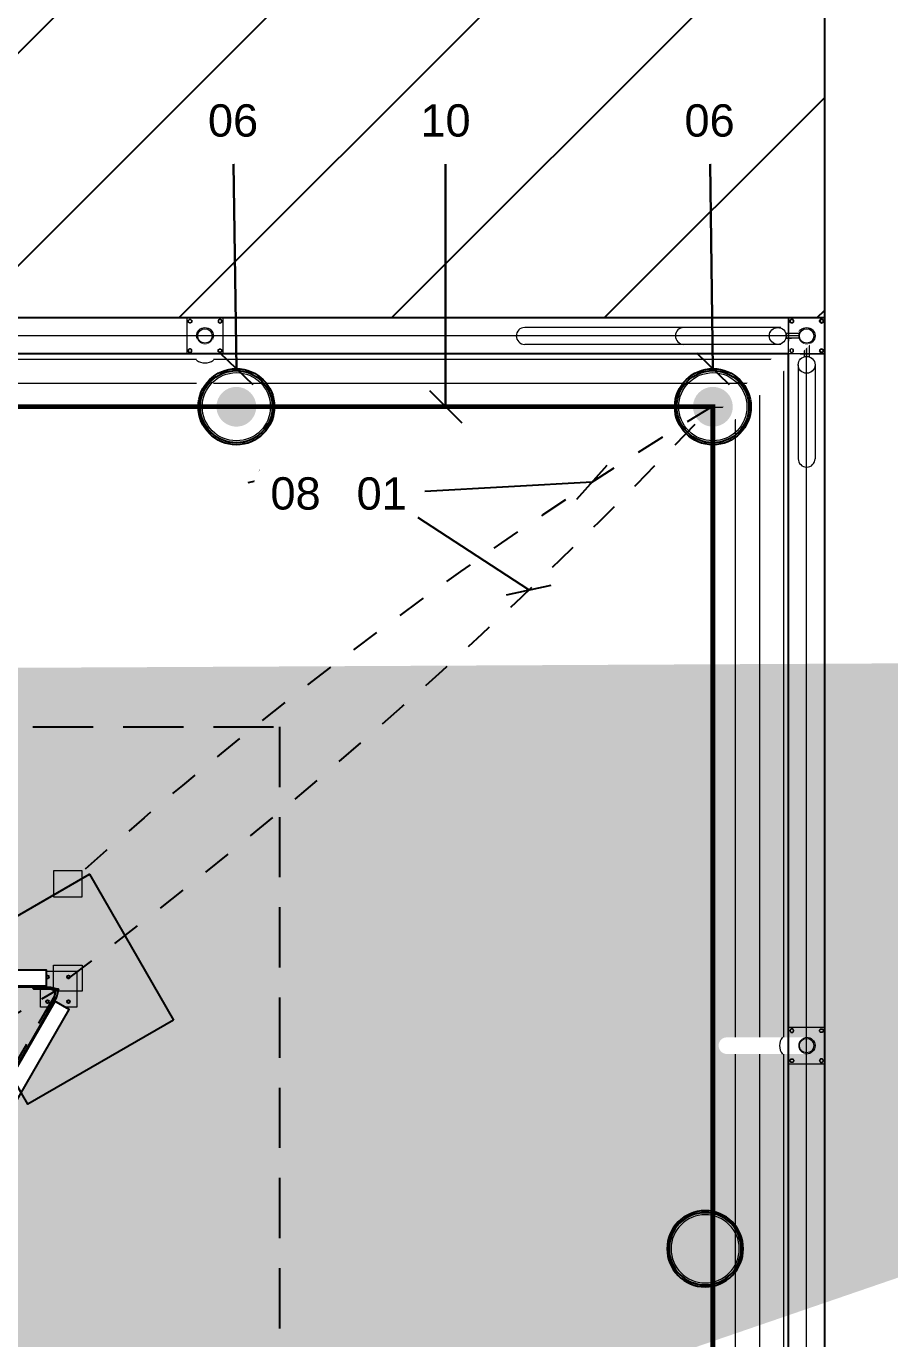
# Model space of a CAD drawing. Header units: inches. Extents: x -7660 to 802, y -193 to 3.
# Drawn here: x 664.18 to 667.77, y -88.96 to -83.51 of the extents above; entities that cross this region are included whole.
import ezdxf
from ezdxf.enums import TextEntityAlignment as Align

# ---------------------------------------------------------------- set-up
doc = ezdxf.new("R2010")
doc.units = ezdxf.units.IN
doc.header["$MEASUREMENT"] = 0
doc.set_wipeout_variables(frame=1)
for name, pattern in [('CACHE', [0.24, 0.12, -0.12]), ('DASHDOT', [1, 0.5, -0.25, 0, -0.25]), ('DASHDOT2', [0.5, 0.25, -0.125, 0, -0.125]), ('HIDDEN', [0.375, 0.25, -0.125])]:
    doc.linetypes.add(name, pattern=pattern)
for name, color, linetype in [('0-A INSTALAR', 10, 'Continuous'), ('AT', 80, 'Continuous'), ('COTAS', 8, 'Continuous'), ('TANZ-COTAS', 8, 'Continuous'), ('TANZ-EXISTENTE', 9, 'Continuous')]:
    doc.layers.add(name, color=color, linetype=linetype)
doc.styles.add('Arial', font='arial.ttf')
doc.styles.add('Arial_TXT', font='arial.ttf')
doc.styles.add('cerca', font='romans.shx', dxfattribs={"height": 1})
doc.styles.get("Standard").update_dxf_attribs({"font": 'arial.ttf'})
doc.linetypes.add('CERCA3', pattern='A,0.5,0.05,["X",cerca,S=0.1,R=0,X=-0.1,Y=-0.05],0.1', length=0.65)
doc.dimstyles.new('CLEMAR - 1-100', dxfattribs={"dimtxt": 15, "dimasz": 15, "dimexe": 7.5, "dimexo": 15, "dimgap": 7.5, "dimtad": 1, "dimdec": 0, "dimtxsty": 'Arial', "dimblk": 'OBLIQUE', "dimcen": 0, "dimdle": 7.5, "dimclrd": 8, "dimclre": 8, "dimclrt": 1, "dimadec": 0, "dimazin": 0, "dimtfac": 1, "dimtdec": 0, "dimtmove": 2, "dimatfit": 3, "dimldrblk": 'OBLIQUE', "dimfxl": 1, "dimtfill": 1, "dimtfillclr": 256, "dimarcsym": 0})
doc.dimstyles.new('ISO-25', dxfattribs={"dimtxt": 2.5, "dimasz": 2.5, "dimexe": 1.25, "dimexo": 0.625, "dimtad": 1, "dimtxsty": 'Standard', "dimcen": 2.5, "dimadec": 0, "dimazin": 0, "dimtfac": 1, "dimtmove": 0, "dimatfit": 3, "dimfxl": 1, "dimarcsym": 0})

# ---------------------------------------------------------------- blocks, each defined once
blk = doc.blocks.new('*U591')
at = {"lineweight": 5}
for p, q in [((5535.91, 2516.4599), (5535.909, 2516.4599)), ((5535.91, 2516.4535), (5535.909, 2516.4535)), ((5535.9105, 2516.4608), (5535.91, 2516.4617)), ((5535.9105, 2516.4526), (5535.91, 2516.4517)), ((5535.9161, 2516.464), (5535.9156, 2516.4649)), ((5535.9161, 2516.4494), (5535.9156, 2516.4485)), ((5535.9171, 2516.464), (5535.9176, 2516.4649)), ((5535.9171, 2516.4494), (5535.9176, 2516.4485)), ((5535.9227, 2516.4608), (5535.9232, 2516.4617)), ((5535.9227, 2516.4526), (5535.9232, 2516.4517)), ((5535.9232, 2516.4599), (5535.9242, 2516.4599)), ((5535.9232, 2516.4535), (5535.9242, 2516.4535)), ((5536.0347, 2516.4599), (5536.0337, 2516.4599)), ((5536.0347, 2516.4535), (5536.0337, 2516.4535)), ((5536.0352, 2516.4608), (5536.0347, 2516.4617)), ((5536.0352, 2516.4526), (5536.0347, 2516.4517)), ((5536.0409, 2516.464), (5536.0404, 2516.4649)), ((5536.0409, 2516.4494), (5536.0404, 2516.4485)), ((5536.0419, 2516.464), (5536.0424, 2516.4649)), ((5536.0419, 2516.4494), (5536.0424, 2516.4485)), ((5536.0475, 2516.4608), (5536.048, 2516.4617)), ((5536.0475, 2516.4526), (5536.048, 2516.4517)), ((5536.048, 2516.4599), (5536.049, 2516.4599)), ((5536.048, 2516.4535), (5536.049, 2516.4535)), ((5535.91, 2516.3375), (5535.909, 2516.3375)), ((5535.91, 2516.331), (5535.909, 2516.331)), ((5535.9105, 2516.3384), (5535.91, 2516.3392)), ((5535.9105, 2516.3302), (5535.91, 2516.3293)), ((5535.9161, 2516.3416), (5535.9156, 2516.3425)), ((5535.9161, 2516.3269), (5535.9156, 2516.3261)), ((5535.9171, 2516.3416), (5535.9176, 2516.3425)), ((5535.9171, 2516.3269), (5535.9176, 2516.3261)), ((5535.9227, 2516.3384), (5535.9232, 2516.3392)), ((5535.9227, 2516.3302), (5535.9232, 2516.3293)), ((5535.9232, 2516.3375), (5535.9242, 2516.3375)), ((5535.9232, 2516.331), (5535.9242, 2516.331)), ((5535.969, 2516.3619), (5535.969, 2516.309)), ((5535.979, 2516.3605), (5535.979, 2516.3105)), ((5535.989, 2516.3619), (5535.989, 2516.309)), ((5536.014, 2516.2889), (5536.014, 2515.2239)), ((5535.9137, 2513.964), (5535.9128, 2513.9645)), ((5535.9145, 2513.9645), (5535.9145, 2513.9655)), ((5535.921, 2513.9645), (5535.921, 2513.9655)), ((5535.9219, 2513.964), (5535.9227, 2513.9645)), ((5536.0361, 2513.964), (5536.0352, 2513.9645)), ((5536.0369, 2513.9645), (5536.0369, 2513.9655)), ((5536.0434, 2513.9645), (5536.0434, 2513.9655)), ((5536.0443, 2513.964), (5536.0452, 2513.9645)), ((5535.9104, 2513.9584), (5535.9095, 2513.9589)), ((5535.9104, 2513.9574), (5535.9095, 2513.9569)), ((5535.9137, 2513.9518), (5535.9128, 2513.9513)), ((5535.9145, 2513.9513), (5535.9145, 2513.9503)), ((5535.921, 2513.9513), (5535.921, 2513.9503)), ((5535.9219, 2513.9518), (5535.9227, 2513.9513)), ((5535.9251, 2513.9584), (5535.926, 2513.9589)), ((5535.9251, 2513.9574), (5535.926, 2513.9569)), ((5536.0328, 2513.9584), (5536.032, 2513.9589)), ((5536.0475, 2513.9584), (5536.0484, 2513.9589)), ((5535.9104, 2513.8336), (5535.9095, 2513.8341)), ((5535.9104, 2513.8326), (5535.9095, 2513.8321)), ((5535.9137, 2513.8392), (5535.9128, 2513.8397)), ((5535.9137, 2513.827), (5535.9128, 2513.8265)), ((5535.9145, 2513.8397), (5535.9145, 2513.8407)), ((5535.9145, 2513.8265), (5535.9145, 2513.8255)), ((5535.921, 2513.8397), (5535.921, 2513.8407)), ((5535.921, 2513.8265), (5535.921, 2513.8255)), ((5535.9219, 2513.8392), (5535.9227, 2513.8397)), ((5535.9219, 2513.827), (5535.9227, 2513.8265)), ((5535.9251, 2513.8336), (5535.926, 2513.8341)), ((5535.9251, 2513.8326), (5535.926, 2513.8321)), ((5536.0328, 2513.8326), (5536.032, 2513.8321)), ((5536.0361, 2513.827), (5536.0352, 2513.8265)), ((5536.0369, 2513.8265), (5536.0369, 2513.8255)), ((5536.0434, 2513.8265), (5536.0434, 2513.8255)), ((5536.0443, 2513.827), (5536.0452, 2513.8265)), ((5536.0475, 2513.8326), (5536.0484, 2513.8321))]:
    blk.add_line(p, q, dxfattribs=at)
at = {"linetype": 'CERCA3', "lineweight": 5, "ltscale": 0.3}
blk.add_line((5535.979, 2516.3655), (5535.979, 2507.895), dxfattribs=at)
at = {"lineweight": 5}
for points in [[(5535.9242, 2516.4599), (5535.9242, 2516.4535, -0.267949), (5535.9232, 2516.4517), (5535.9176, 2516.4485, -0.267949), (5535.9156, 2516.4485), (5535.91, 2516.4517, -0.267949), (5535.909, 2516.4535), (5535.909, 2516.4599, -0.267949), (5535.91, 2516.4617), (5535.9156, 2516.4649, -0.267949), (5535.9176, 2516.4649), (5535.9232, 2516.4617, -0.267949)], [(5535.9232, 2516.4599), (5535.9232, 2516.4535, -0.267949), (5535.9227, 2516.4526), (5535.9171, 2516.4494, -0.267949), (5535.9161, 2516.4494), (5535.9105, 2516.4526, -0.267949), (5535.91, 2516.4535), (5535.91, 2516.4599, -0.267949), (5535.9105, 2516.4608), (5535.9161, 2516.464, -0.267949), (5535.9171, 2516.464), (5535.9227, 2516.4608, -0.267949)], [(5536.0337, 2516.4599), (5536.0337, 2516.4535, 0.267949), (5536.0347, 2516.4517), (5536.0404, 2516.4485, 0.267949), (5536.0424, 2516.4485), (5536.048, 2516.4517, 0.267949), (5536.049, 2516.4535), (5536.049, 2516.4599, 0.267949), (5536.048, 2516.4617), (5536.0424, 2516.4649, 0.267949), (5536.0404, 2516.4649), (5536.0347, 2516.4617, 0.267949)], [(5536.0347, 2516.4599), (5536.0347, 2516.4535, 0.267949), (5536.0352, 2516.4526), (5536.0409, 2516.4494, 0.267949), (5536.0419, 2516.4494), (5536.0475, 2516.4526, 0.267949), (5536.048, 2516.4535), (5536.048, 2516.4599, 0.267949), (5536.0475, 2516.4608), (5536.0419, 2516.464, 0.267949), (5536.0409, 2516.464), (5536.0352, 2516.4608, 0.267949)], [(5535.9242, 2516.331), (5535.9242, 2516.3375, 0.267949), (5535.9232, 2516.3392), (5535.9176, 2516.3425, 0.267949), (5535.9156, 2516.3425), (5535.91, 2516.3392, 0.267949), (5535.909, 2516.3375), (5535.909, 2516.331, 0.267949), (5535.91, 2516.3293), (5535.9156, 2516.3261, 0.267949), (5535.9176, 2516.3261), (5535.9232, 2516.3293, 0.267949)], [(5535.9232, 2516.331), (5535.9232, 2516.3375, 0.267949), (5535.9227, 2516.3384), (5535.9171, 2516.3416, 0.267949), (5535.9161, 2516.3416), (5535.9105, 2516.3384, 0.267949), (5535.91, 2516.3375), (5535.91, 2516.331, 0.267949), (5535.9105, 2516.3302), (5535.9161, 2516.3269, 0.267949), (5535.9171, 2516.3269), (5535.9227, 2516.3302, 0.267949)], [(5535.9145, 2513.9503), (5535.921, 2513.9503, 0.267949), (5535.9227, 2513.9513), (5535.926, 2513.9569, 0.267949), (5535.926, 2513.9589), (5535.9227, 2513.9645, 0.267949), (5535.921, 2513.9655), (5535.9145, 2513.9655, 0.267949), (5535.9128, 2513.9645), (5535.9095, 2513.9589, 0.267949), (5535.9095, 2513.9569), (5535.9128, 2513.9513, 0.267949)], [(5535.9145, 2513.9513), (5535.921, 2513.9513, 0.267949), (5535.9219, 2513.9518), (5535.9251, 2513.9574, 0.267949), (5535.9251, 2513.9584), (5535.9219, 2513.964, 0.267949), (5535.921, 2513.9645), (5535.9145, 2513.9645, 0.267949), (5535.9137, 2513.964), (5535.9104, 2513.9584, 0.267949), (5535.9104, 2513.9574), (5535.9137, 2513.9518, 0.267949)], [(5535.9145, 2513.8407), (5535.921, 2513.8407, -0.267949), (5535.9227, 2513.8397), (5535.926, 2513.8341, -0.267949), (5535.926, 2513.8321), (5535.9227, 2513.8265, -0.267949), (5535.921, 2513.8255), (5535.9145, 2513.8255, -0.267949), (5535.9128, 2513.8265), (5535.9095, 2513.8321, -0.267949), (5535.9095, 2513.8341), (5535.9128, 2513.8397, -0.267949)], [(5535.9145, 2513.8397), (5535.921, 2513.8397, -0.267949), (5535.9219, 2513.8392), (5535.9251, 2513.8336, -0.267949), (5535.9251, 2513.8326), (5535.9219, 2513.827, -0.267949), (5535.921, 2513.8265), (5535.9145, 2513.8265, -0.267949), (5535.9137, 2513.827), (5535.9104, 2513.8326, -0.267949), (5535.9104, 2513.8336), (5535.9137, 2513.8392, -0.267949)]]:
    blk.add_lwpolyline(points, format="xyb", close=True, dxfattribs=at)
at = {"linetype": 'CERCA3', "lineweight": 5, "ltscale": 0.3}
for points in [[(5536.0752, 2507.9912), (5536.0752, 2516.2497)], [(5536.1752, 2508.0913), (5536.1752, 2516.1497)]]:
    blk.add_lwpolyline(points, dxfattribs=at)
at = {"lineweight": 5}
for centre in [(5535.979, 2516.3955), (5535.979, 2516.2755), (5535.979, 2516.2755), (5535.979, 2513.8955)]:
    blk.add_circle(centre, 0.035, dxfattribs=at)
for centre, start, end in [((5536.4892, 2516.3955), 270, 90), ((5535.979, 2515.2239), 180, 0)]:
    blk.add_arc(centre, 0.035, start, end, dxfattribs=at)
for points in [[(5535.9542, 2516.3707), (5536.2834, 2516.0414), (5536.2948, 2516.0338), (5536.3025, 2516.0316), (5536.3095, 2516.0311), (5536.3138, 2516.0316), (5536.3199, 2516.0331), (5536.323, 2516.0344), (5536.328, 2516.0372), (5536.3329, 2516.0414), (5536.3351, 2516.0438), (5536.3372, 2516.0465), (5536.3393, 2516.0501), (5536.3409, 2516.0536), (5536.3421, 2516.0576), (5536.343, 2516.0627), (5536.3431, 2516.0686), (5536.3422, 2516.0743), (5536.3411, 2516.0781), (5536.339, 2516.0827), (5536.3364, 2516.0868), (5536.3329, 2516.0909), (5536.0037, 2516.4202), (5536.0067, 2516.4168), (5536.0099, 2516.4119), (5536.0116, 2516.408), (5536.013, 2516.4036), (5536.0138, 2516.3988), (5536.014, 2516.3949), (5536.0137, 2516.3909), (5536.0128, 2516.3866), (5536.0119, 2516.3836), (5536.0093, 2516.3781), (5536.0064, 2516.3738), (5536.0037, 2516.3707), (5536.0011, 2516.3683), (5535.9976, 2516.3658), (5535.994, 2516.3639), (5535.9898, 2516.3622), (5535.9856, 2516.3611), (5535.9796, 2516.3605), (5535.975, 2516.3607), (5535.9671, 2516.3625), (5535.9636, 2516.364), (5535.958, 2516.3675)], [(5535.979, 2513.8605), (5536.3096, 2513.8604), (5536.323, 2513.8631), (5536.33, 2513.8669), (5536.3353, 2513.8716), (5536.338, 2513.875), (5536.3412, 2513.8803), (5536.3425, 2513.8834), (5536.344, 2513.8889), (5536.3446, 2513.8954), (5536.3444, 2513.8986), (5536.344, 2513.902), (5536.3429, 2513.9061), (5536.3416, 2513.9096), (5536.3396, 2513.9134), (5536.3367, 2513.9176), (5536.3325, 2513.9218), (5536.3279, 2513.9252), (5536.3244, 2513.9271), (5536.3196, 2513.9289), (5536.3149, 2513.93), (5536.3096, 2513.9304), (5535.979, 2513.9305), (5535.9835, 2513.9302), (5535.9893, 2513.9289), (5535.9932, 2513.9275), (5535.9973, 2513.9253), (5536.0012, 2513.9225), (5536.0041, 2513.9199), (5536.0067, 2513.9168), (5536.0092, 2513.9131), (5536.0107, 2513.9103), (5536.0127, 2513.9047), (5536.0137, 2513.8995), (5536.014, 2513.8955), (5536.0138, 2513.8919), (5536.0131, 2513.8877), (5536.0119, 2513.8837), (5536.0102, 2513.8796), (5536.008, 2513.8759), (5536.0041, 2513.8712), (5536.0008, 2513.8681), (5535.9939, 2513.8638), (5535.9904, 2513.8624), (5535.984, 2513.8608)]]:
    blk.add_wipeout(points, dxfattribs=at)
for p, q in [((5536.099, 2516.4305), (5536.4892, 2516.4305)), ((5536.0125, 2516.4055), (5536.0654, 2516.4055)), ((5536.0125, 2516.3855), (5536.0654, 2516.3855)), ((5536.014, 2516.3955), (5536.064, 2516.3955)), ((5536.0347, 2516.3375), (5536.0337, 2516.3375)), ((5536.0347, 2516.331), (5536.0337, 2516.331)), ((5536.0352, 2516.3384), (5536.0347, 2516.3392)), ((5536.0352, 2516.3302), (5536.0347, 2516.3293)), ((5536.0409, 2516.3416), (5536.0404, 2516.3425)), ((5536.0409, 2516.3269), (5536.0404, 2516.3261)), ((5536.0419, 2516.3416), (5536.0424, 2516.3425)), ((5536.0419, 2516.3269), (5536.0424, 2516.3261)), ((5536.0475, 2516.3384), (5536.048, 2516.3392)), ((5536.0475, 2516.3302), (5536.048, 2516.3293)), ((5536.048, 2516.3375), (5536.049, 2516.3375)), ((5536.048, 2516.331), (5536.049, 2516.331)), ((5536.099, 2516.3605), (5536.4892, 2516.3605)), ((5535.944, 2516.2889), (5535.944, 2515.2239)), ((5536.0328, 2513.9574), (5536.032, 2513.9569)), ((5536.0361, 2513.9518), (5536.0352, 2513.9513)), ((5536.0369, 2513.9513), (5536.0369, 2513.9503)), ((5536.0434, 2513.9513), (5536.0434, 2513.9503)), ((5536.0443, 2513.9518), (5536.0452, 2513.9513)), ((5536.0475, 2513.9574), (5536.0484, 2513.9569)), ((5536.0328, 2513.8336), (5536.032, 2513.8341)), ((5536.0361, 2513.8392), (5536.0352, 2513.8397)), ((5536.0369, 2513.8397), (5536.0369, 2513.8407)), ((5536.0434, 2513.8397), (5536.0434, 2513.8407)), ((5536.0443, 2513.8392), (5536.0452, 2513.8397)), ((5536.0475, 2513.8336), (5536.0484, 2513.8341))]:
    blk.add_line(p, q, dxfattribs=at)
blk.add_lwpolyline([(5536.054, 2516.3205), (5536.054, 2516.4705), (5535.904, 2516.4705), (5535.904, 2516.3205)], close=True, dxfattribs=at)
for points in [[(5536.0337, 2516.331), (5536.0337, 2516.3375, -0.267949), (5536.0347, 2516.3392), (5536.0404, 2516.3425, -0.267949), (5536.0424, 2516.3425), (5536.048, 2516.3392, -0.267949), (5536.049, 2516.3375), (5536.049, 2516.331, -0.267949), (5536.048, 2516.3293), (5536.0424, 2516.3261, -0.267949), (5536.0404, 2516.3261), (5536.0347, 2516.3293, -0.267949)], [(5536.0347, 2516.331), (5536.0347, 2516.3375, -0.267949), (5536.0352, 2516.3384), (5536.0409, 2516.3416, -0.267949), (5536.0419, 2516.3416), (5536.0475, 2516.3384, -0.267949), (5536.048, 2516.3375), (5536.048, 2516.331, -0.267949), (5536.0475, 2516.3302), (5536.0419, 2516.3269, -0.267949), (5536.0409, 2516.3269), (5536.0352, 2516.3302, -0.267949)], [(5536.0434, 2513.9503), (5536.0369, 2513.9503, -0.267949), (5536.0352, 2513.9513), (5536.032, 2513.9569, -0.267949), (5536.032, 2513.9589), (5536.0352, 2513.9645, -0.267949), (5536.0369, 2513.9655), (5536.0434, 2513.9655, -0.267949), (5536.0452, 2513.9645), (5536.0484, 2513.9589, -0.267949), (5536.0484, 2513.9569), (5536.0452, 2513.9513, -0.267949)], [(5536.0434, 2513.9513), (5536.0369, 2513.9513, -0.267949), (5536.0361, 2513.9518), (5536.0328, 2513.9574, -0.267949), (5536.0328, 2513.9584), (5536.0361, 2513.964, -0.267949), (5536.0369, 2513.9645), (5536.0434, 2513.9645, -0.267949), (5536.0443, 2513.964), (5536.0475, 2513.9584, -0.267949), (5536.0475, 2513.9574), (5536.0443, 2513.9518, -0.267949)], [(5536.0434, 2513.8407), (5536.0369, 2513.8407, 0.267949), (5536.0352, 2513.8397), (5536.032, 2513.8341, 0.267949), (5536.032, 2513.8321), (5536.0352, 2513.8265, 0.267949), (5536.0369, 2513.8255), (5536.0434, 2513.8255, 0.267949), (5536.0452, 2513.8265), (5536.0484, 2513.8321, 0.267949), (5536.0484, 2513.8341), (5536.0452, 2513.8397, 0.267949)], [(5536.0434, 2513.8397), (5536.0369, 2513.8397, 0.267949), (5536.0361, 2513.8392), (5536.0328, 2513.8336, 0.267949), (5536.0328, 2513.8326), (5536.0361, 2513.827, 0.267949), (5536.0369, 2513.8265), (5536.0434, 2513.8265, 0.267949), (5536.0443, 2513.827), (5536.0475, 2513.8326, 0.267949), (5536.0475, 2513.8336), (5536.0443, 2513.8392, 0.267949)]]:
    blk.add_lwpolyline(points, format="xyb", close=True, dxfattribs=at)
at = {"linetype": 'CERCA3', "lineweight": 5, "ltscale": 0.3}
blk.add_lwpolyline([(5536.2752, 2508.1913), (5536.2752, 2516.0497)], dxfattribs=at)
at = {"lineweight": 5}
blk.add_lwpolyline([(5536.054, 2513.9305), (5536.054, 2513.9705), (5535.904, 2513.9705), (5535.904, 2513.8205), (5536.054, 2513.8205), (5536.054, 2513.8605)], dxfattribs=at)
for centre, radius in [((5535.979, 2516.3955), 0.03), ((5536.099, 2516.3955), 0.035), ((5536.099, 2516.3955), 0.035), ((5535.979, 2513.8955), 0.03)]:
    blk.add_circle(centre, radius, dxfattribs=at)
blk.add_arc((5536.0322, 2513.8955), 0.0591, 323.7057, 36.2943, dxfattribs=at)
blk = doc.blocks.new('*U648')
at = {"linetype": 'CERCA3', "lineweight": 5, "ltscale": 0.3}
blk.add_line((5535.979, 2516.3655), (5535.979, 2504.995), dxfattribs=at)
at = {"lineweight": 5}
for p, q in [((5535.9137, 2507.964), (5535.9128, 2507.9645)), ((5535.9145, 2507.9645), (5535.9145, 2507.9655)), ((5535.921, 2507.9645), (5535.921, 2507.9655)), ((5535.9219, 2507.964), (5535.9227, 2507.9645)), ((5536.0361, 2507.964), (5536.0352, 2507.9645)), ((5536.0369, 2507.9645), (5536.0369, 2507.9655)), ((5536.0434, 2507.9645), (5536.0434, 2507.9655)), ((5536.0443, 2507.964), (5536.0452, 2507.9645)), ((5535.9104, 2507.9584), (5535.9095, 2507.9589)), ((5535.9104, 2507.9574), (5535.9095, 2507.9569)), ((5535.9137, 2507.9518), (5535.9128, 2507.9513)), ((5535.9145, 2507.9513), (5535.9145, 2507.9503)), ((5535.921, 2507.9513), (5535.921, 2507.9503)), ((5535.9219, 2507.9518), (5535.9227, 2507.9513)), ((5535.9251, 2507.9584), (5535.926, 2507.9589)), ((5535.9251, 2507.9574), (5535.926, 2507.9569)), ((5536.0328, 2507.9584), (5536.032, 2507.9589)), ((5536.0475, 2507.9584), (5536.0484, 2507.9589)), ((5535.9104, 2507.8336), (5535.9095, 2507.8341)), ((5535.9104, 2507.8326), (5535.9095, 2507.8321)), ((5535.9137, 2507.8392), (5535.9128, 2507.8397)), ((5535.9137, 2507.827), (5535.9128, 2507.8265)), ((5535.9145, 2507.8397), (5535.9145, 2507.8407)), ((5535.9145, 2507.8265), (5535.9145, 2507.8255)), ((5535.921, 2507.8397), (5535.921, 2507.8407)), ((5535.921, 2507.8265), (5535.921, 2507.8255)), ((5535.9219, 2507.8392), (5535.9227, 2507.8397)), ((5535.9219, 2507.827), (5535.9227, 2507.8265)), ((5535.9251, 2507.8336), (5535.926, 2507.8341)), ((5535.9251, 2507.8326), (5535.926, 2507.8321)), ((5536.0328, 2507.8326), (5536.032, 2507.8321)), ((5536.0361, 2507.827), (5536.0352, 2507.8265)), ((5536.0369, 2507.8265), (5536.0369, 2507.8255)), ((5536.0434, 2507.8265), (5536.0434, 2507.8255)), ((5536.0443, 2507.827), (5536.0452, 2507.8265)), ((5536.0475, 2507.8326), (5536.0484, 2507.8321)), ((5535.969, 2504.979), (5535.969, 2505.0319)), ((5535.979, 2504.9805), (5535.979, 2505.0305)), ((5535.989, 2504.979), (5535.989, 2505.0319)), ((5535.91, 2505.0099), (5535.909, 2505.0099)), ((5535.91, 2505.0035), (5535.909, 2505.0035)), ((5535.9105, 2505.0108), (5535.91, 2505.0117)), ((5535.9105, 2505.0026), (5535.91, 2505.0017)), ((5535.9161, 2505.014), (5535.9156, 2505.0149)), ((5535.9161, 2504.9994), (5535.9156, 2504.9985)), ((5535.9171, 2505.014), (5535.9176, 2505.0149)), ((5535.9171, 2504.9994), (5535.9176, 2504.9985)), ((5535.9227, 2505.0108), (5535.9232, 2505.0117)), ((5535.9227, 2505.0026), (5535.9232, 2505.0017)), ((5535.9232, 2505.0099), (5535.9242, 2505.0099)), ((5535.9232, 2505.0035), (5535.9242, 2505.0035)), ((5535.91, 2504.8875), (5535.909, 2504.8875)), ((5535.91, 2504.881), (5535.909, 2504.881)), ((5535.9105, 2504.8884), (5535.91, 2504.8892)), ((5535.9105, 2504.8802), (5535.91, 2504.8793)), ((5535.9161, 2504.8916), (5535.9156, 2504.8925)), ((5535.9161, 2504.8769), (5535.9156, 2504.8761)), ((5535.9171, 2504.8916), (5535.9176, 2504.8925)), ((5535.9171, 2504.8769), (5535.9176, 2504.8761)), ((5535.9227, 2504.8884), (5535.9232, 2504.8892)), ((5535.9227, 2504.8802), (5535.9232, 2504.8793)), ((5535.9232, 2504.8875), (5535.9242, 2504.8875)), ((5535.9232, 2504.881), (5535.9242, 2504.881)), ((5536.0347, 2504.8875), (5536.0337, 2504.8875)), ((5536.0347, 2504.881), (5536.0337, 2504.881)), ((5536.0352, 2504.8884), (5536.0347, 2504.8892)), ((5536.0352, 2504.8802), (5536.0347, 2504.8793)), ((5536.0409, 2504.8916), (5536.0404, 2504.8925)), ((5536.0409, 2504.8769), (5536.0404, 2504.8761)), ((5536.0419, 2504.8916), (5536.0424, 2504.8925)), ((5536.0419, 2504.8769), (5536.0424, 2504.8761)), ((5536.0475, 2504.8884), (5536.048, 2504.8892)), ((5536.0475, 2504.8802), (5536.048, 2504.8793)), ((5536.048, 2504.8875), (5536.049, 2504.8875)), ((5536.048, 2504.881), (5536.049, 2504.881))]:
    blk.add_line(p, q, dxfattribs=at)
at = {"linetype": 'CERCA3', "lineweight": 5, "ltscale": 0.3}
for points in [[(5536.0752, 2505.0912), (5536.0752, 2516.2497)], [(5536.1752, 2505.1913), (5536.1752, 2516.1497)], [(5536.2752, 2505.2913), (5536.2752, 2516.0497)]]:
    blk.add_lwpolyline(points, dxfattribs=at)
at = {"lineweight": 5}
for points in [[(5535.9145, 2507.9503), (5535.921, 2507.9503, 0.267949), (5535.9227, 2507.9513), (5535.926, 2507.9569, 0.267949), (5535.926, 2507.9589), (5535.9227, 2507.9645, 0.267949), (5535.921, 2507.9655), (5535.9145, 2507.9655, 0.267949), (5535.9128, 2507.9645), (5535.9095, 2507.9589, 0.267949), (5535.9095, 2507.9569), (5535.9128, 2507.9513, 0.267949)], [(5535.9145, 2507.9513), (5535.921, 2507.9513, 0.267949), (5535.9219, 2507.9518), (5535.9251, 2507.9574, 0.267949), (5535.9251, 2507.9584), (5535.9219, 2507.964, 0.267949), (5535.921, 2507.9645), (5535.9145, 2507.9645, 0.267949), (5535.9137, 2507.964), (5535.9104, 2507.9584, 0.267949), (5535.9104, 2507.9574), (5535.9137, 2507.9518, 0.267949)], [(5535.9145, 2507.8407), (5535.921, 2507.8407, -0.267949), (5535.9227, 2507.8397), (5535.926, 2507.8341, -0.267949), (5535.926, 2507.8321), (5535.9227, 2507.8265, -0.267949), (5535.921, 2507.8255), (5535.9145, 2507.8255, -0.267949), (5535.9128, 2507.8265), (5535.9095, 2507.8321, -0.267949), (5535.9095, 2507.8341), (5535.9128, 2507.8397, -0.267949)], [(5535.9145, 2507.8397), (5535.921, 2507.8397, -0.267949), (5535.9219, 2507.8392), (5535.9251, 2507.8336, -0.267949), (5535.9251, 2507.8326), (5535.9219, 2507.827, -0.267949), (5535.921, 2507.8265), (5535.9145, 2507.8265, -0.267949), (5535.9137, 2507.827), (5535.9104, 2507.8326, -0.267949), (5535.9104, 2507.8336), (5535.9137, 2507.8392, -0.267949)], [(5535.9242, 2505.0099), (5535.9242, 2505.0035, -0.267949), (5535.9232, 2505.0017), (5535.9176, 2504.9985, -0.267949), (5535.9156, 2504.9985), (5535.91, 2505.0017, -0.267949), (5535.909, 2505.0035), (5535.909, 2505.0099, -0.267949), (5535.91, 2505.0117), (5535.9156, 2505.0149, -0.267949), (5535.9176, 2505.0149), (5535.9232, 2505.0117, -0.267949)], [(5535.9232, 2505.0099), (5535.9232, 2505.0035, -0.267949), (5535.9227, 2505.0026), (5535.9171, 2504.9994, -0.267949), (5535.9161, 2504.9994), (5535.9105, 2505.0026, -0.267949), (5535.91, 2505.0035), (5535.91, 2505.0099, -0.267949), (5535.9105, 2505.0108), (5535.9161, 2505.014, -0.267949), (5535.9171, 2505.014), (5535.9227, 2505.0108, -0.267949)], [(5535.9242, 2504.881), (5535.9242, 2504.8875, 0.267949), (5535.9232, 2504.8892), (5535.9176, 2504.8925, 0.267949), (5535.9156, 2504.8925), (5535.91, 2504.8892, 0.267949), (5535.909, 2504.8875), (5535.909, 2504.881, 0.267949), (5535.91, 2504.8793), (5535.9156, 2504.8761, 0.267949), (5535.9176, 2504.8761), (5535.9232, 2504.8793, 0.267949)], [(5535.9232, 2504.881), (5535.9232, 2504.8875, 0.267949), (5535.9227, 2504.8884), (5535.9171, 2504.8916, 0.267949), (5535.9161, 2504.8916), (5535.9105, 2504.8884, 0.267949), (5535.91, 2504.8875), (5535.91, 2504.881, 0.267949), (5535.9105, 2504.8802), (5535.9161, 2504.8769, 0.267949), (5535.9171, 2504.8769), (5535.9227, 2504.8802, 0.267949)], [(5536.0337, 2504.881), (5536.0337, 2504.8875, -0.267949), (5536.0347, 2504.8892), (5536.0404, 2504.8925, -0.267949), (5536.0424, 2504.8925), (5536.048, 2504.8892, -0.267949), (5536.049, 2504.8875), (5536.049, 2504.881, -0.267949), (5536.048, 2504.8793), (5536.0424, 2504.8761, -0.267949), (5536.0404, 2504.8761), (5536.0347, 2504.8793, -0.267949)], [(5536.0347, 2504.881), (5536.0347, 2504.8875, -0.267949), (5536.0352, 2504.8884), (5536.0409, 2504.8916, -0.267949), (5536.0419, 2504.8916), (5536.0475, 2504.8884, -0.267949), (5536.048, 2504.8875), (5536.048, 2504.881, -0.267949), (5536.0475, 2504.8802), (5536.0419, 2504.8769, -0.267949), (5536.0409, 2504.8769), (5536.0352, 2504.8802, -0.267949)]]:
    blk.add_lwpolyline(points, format="xyb", close=True, dxfattribs=at)
for centre in [(5535.979, 2507.8955), (5535.979, 2505.0655), (5535.979, 2505.0655), (5535.979, 2504.9455)]:
    blk.add_circle(centre, 0.035, dxfattribs=at)
blk.add_arc((5536.4892, 2504.9455), 0.035, 270, 90, dxfattribs=at)
for points in [[(5535.979, 2507.8605), (5536.3096, 2507.8604), (5536.323, 2507.8631), (5536.33, 2507.8669), (5536.3353, 2507.8716), (5536.338, 2507.875), (5536.3412, 2507.8803), (5536.3425, 2507.8834), (5536.344, 2507.8889), (5536.3446, 2507.8954), (5536.3444, 2507.8986), (5536.344, 2507.902), (5536.3429, 2507.9061), (5536.3416, 2507.9096), (5536.3396, 2507.9134), (5536.3367, 2507.9176), (5536.3325, 2507.9218), (5536.3279, 2507.9252), (5536.3244, 2507.9271), (5536.3196, 2507.9289), (5536.3149, 2507.93), (5536.3096, 2507.9304), (5535.979, 2507.9305), (5535.9835, 2507.9302), (5535.9893, 2507.9289), (5535.9932, 2507.9275), (5535.9973, 2507.9253), (5536.0012, 2507.9225), (5536.0041, 2507.9199), (5536.0067, 2507.9168), (5536.0092, 2507.9131), (5536.0107, 2507.9103), (5536.0127, 2507.9047), (5536.0137, 2507.8995), (5536.014, 2507.8955), (5536.0138, 2507.8919), (5536.0131, 2507.8877), (5536.0119, 2507.8837), (5536.0102, 2507.8796), (5536.008, 2507.8759), (5536.0041, 2507.8712), (5536.0008, 2507.8681), (5535.9939, 2507.8638), (5535.9904, 2507.8624), (5535.984, 2507.8608)], [(5535.9542, 2504.9702), (5536.2834, 2505.2996), (5536.2948, 2505.3072), (5536.3025, 2505.3094), (5536.3095, 2505.3098), (5536.3138, 2505.3094), (5536.3199, 2505.3078), (5536.323, 2505.3066), (5536.328, 2505.3037), (5536.3329, 2505.2996), (5536.3351, 2505.2972), (5536.3372, 2505.2945), (5536.3393, 2505.2909), (5536.3409, 2505.2874), (5536.3421, 2505.2834), (5536.343, 2505.2783), (5536.3431, 2505.2724), (5536.3422, 2505.2667), (5536.3411, 2505.2629), (5536.339, 2505.2582), (5536.3364, 2505.2542), (5536.3329, 2505.2501), (5536.0037, 2504.9207), (5536.0067, 2504.9241), (5536.0099, 2504.9291), (5536.0116, 2504.933), (5536.013, 2504.9374), (5536.0138, 2504.9421), (5536.014, 2504.946), (5536.0137, 2504.95), (5536.0128, 2504.9544), (5536.0119, 2504.9574), (5536.0093, 2504.9629), (5536.0064, 2504.9672), (5536.0037, 2504.9702), (5536.0011, 2504.9726), (5535.9976, 2504.9751), (5535.994, 2504.9771), (5535.9898, 2504.9788), (5535.9856, 2504.9798), (5535.9796, 2504.9805), (5535.975, 2504.9803), (5535.9671, 2504.9784), (5535.9636, 2504.9769), (5535.958, 2504.9735)]]:
    blk.add_wipeout(points, dxfattribs=at)
for p, q in [((5536.0328, 2507.9574), (5536.032, 2507.9569)), ((5536.0361, 2507.9518), (5536.0352, 2507.9513)), ((5536.0369, 2507.9513), (5536.0369, 2507.9503)), ((5536.0434, 2507.9513), (5536.0434, 2507.9503)), ((5536.0443, 2507.9518), (5536.0452, 2507.9513)), ((5536.0475, 2507.9574), (5536.0484, 2507.9569)), ((5536.0328, 2507.8336), (5536.032, 2507.8341)), ((5536.0361, 2507.8392), (5536.0352, 2507.8397)), ((5536.0369, 2507.8397), (5536.0369, 2507.8407)), ((5536.0434, 2507.8397), (5536.0434, 2507.8407)), ((5536.0443, 2507.8392), (5536.0452, 2507.8397)), ((5536.0475, 2507.8336), (5536.0484, 2507.8341)), ((5536.0347, 2505.0099), (5536.0337, 2505.0099)), ((5536.0347, 2505.0035), (5536.0337, 2505.0035)), ((5536.0352, 2505.0108), (5536.0347, 2505.0117)), ((5536.0352, 2505.0026), (5536.0347, 2505.0017)), ((5536.0409, 2505.014), (5536.0404, 2505.0149)), ((5536.0409, 2504.9994), (5536.0404, 2504.9985)), ((5536.0419, 2505.014), (5536.0424, 2505.0149)), ((5536.0419, 2504.9994), (5536.0424, 2504.9985)), ((5536.0475, 2505.0108), (5536.048, 2505.0117)), ((5536.0475, 2505.0026), (5536.048, 2505.0017)), ((5536.048, 2505.0099), (5536.049, 2505.0099)), ((5536.048, 2505.0035), (5536.049, 2505.0035)), ((5536.099, 2504.9805), (5536.4892, 2504.9805)), ((5536.0125, 2504.9555), (5536.0654, 2504.9555)), ((5536.0125, 2504.9355), (5536.0654, 2504.9355)), ((5536.014, 2504.9455), (5536.064, 2504.9455)), ((5536.099, 2504.9105), (5536.4892, 2504.9105))]:
    blk.add_line(p, q, dxfattribs=at)
blk.add_lwpolyline([(5536.054, 2507.9305), (5536.054, 2507.9705), (5535.904, 2507.9705), (5535.904, 2507.8205), (5536.054, 2507.8205), (5536.054, 2507.8605)], dxfattribs=at)
for points in [[(5536.0434, 2507.9503), (5536.0369, 2507.9503, -0.267949), (5536.0352, 2507.9513), (5536.032, 2507.9569, -0.267949), (5536.032, 2507.9589), (5536.0352, 2507.9645, -0.267949), (5536.0369, 2507.9655), (5536.0434, 2507.9655, -0.267949), (5536.0452, 2507.9645), (5536.0484, 2507.9589, -0.267949), (5536.0484, 2507.9569), (5536.0452, 2507.9513, -0.267949)], [(5536.0434, 2507.9513), (5536.0369, 2507.9513, -0.267949), (5536.0361, 2507.9518), (5536.0328, 2507.9574, -0.267949), (5536.0328, 2507.9584), (5536.0361, 2507.964, -0.267949), (5536.0369, 2507.9645), (5536.0434, 2507.9645, -0.267949), (5536.0443, 2507.964), (5536.0475, 2507.9584, -0.267949), (5536.0475, 2507.9574), (5536.0443, 2507.9518, -0.267949)], [(5536.0434, 2507.8407), (5536.0369, 2507.8407, 0.267949), (5536.0352, 2507.8397), (5536.032, 2507.8341, 0.267949), (5536.032, 2507.8321), (5536.0352, 2507.8265, 0.267949), (5536.0369, 2507.8255), (5536.0434, 2507.8255, 0.267949), (5536.0452, 2507.8265), (5536.0484, 2507.8321, 0.267949), (5536.0484, 2507.8341), (5536.0452, 2507.8397, 0.267949)], [(5536.0434, 2507.8397), (5536.0369, 2507.8397, 0.267949), (5536.0361, 2507.8392), (5536.0328, 2507.8336, 0.267949), (5536.0328, 2507.8326), (5536.0361, 2507.827, 0.267949), (5536.0369, 2507.8265), (5536.0434, 2507.8265, 0.267949), (5536.0443, 2507.827), (5536.0475, 2507.8326, 0.267949), (5536.0475, 2507.8336), (5536.0443, 2507.8392, 0.267949)], [(5536.0337, 2505.0099), (5536.0337, 2505.0035, 0.267949), (5536.0347, 2505.0017), (5536.0404, 2504.9985, 0.267949), (5536.0424, 2504.9985), (5536.048, 2505.0017, 0.267949), (5536.049, 2505.0035), (5536.049, 2505.0099, 0.267949), (5536.048, 2505.0117), (5536.0424, 2505.0149, 0.267949), (5536.0404, 2505.0149), (5536.0347, 2505.0117, 0.267949)], [(5536.0347, 2505.0099), (5536.0347, 2505.0035, 0.267949), (5536.0352, 2505.0026), (5536.0409, 2504.9994, 0.267949), (5536.0419, 2504.9994), (5536.0475, 2505.0026, 0.267949), (5536.048, 2505.0035), (5536.048, 2505.0099, 0.267949), (5536.0475, 2505.0108), (5536.0419, 2505.014, 0.267949), (5536.0409, 2505.014), (5536.0352, 2505.0108, 0.267949)]]:
    blk.add_lwpolyline(points, format="xyb", close=True, dxfattribs=at)
blk.add_lwpolyline([(5536.054, 2505.0205), (5536.054, 2504.8705), (5535.904, 2504.8705), (5535.904, 2505.0205)], close=True, dxfattribs=at)
for centre, radius in [((5535.979, 2507.8955), 0.03), ((5535.979, 2504.9455), 0.03), ((5536.099, 2504.9455), 0.035), ((5536.099, 2504.9455), 0.035)]:
    blk.add_circle(centre, radius, dxfattribs=at)
blk.add_arc((5536.0322, 2507.8955), 0.0591, 323.7057, 36.2943, dxfattribs=at)
blk = doc.blocks.new('F11')
at = {"linetype": 'Continuous'}
for p, q in [((4, 4), (-4, -4)), ((4, -4), (-4, 4))]:
    blk.add_line(p, q, dxfattribs=at)
blk.add_circle((0, 0), 5.5, dxfattribs=at)
blk = doc.blocks.new('ev-so estrutura')
at = {"ltscale": 2}
for p, q in [((-47.452, 37.059), (-47.452, 37.018)), ((-47.431, 37.034), (-47.431, 37.066)), ((-47.411, 37.027), (-47.411, 37.06)), ((-47.39, 37.06), (-47.39, 37.033)), ((-47.369, 37.066), (-47.369, 37.033)), ((-47.349, 37.061), (-47.349, 37.027)), ((-47.736, 36.882), (-47.064, 36.882)), ((-47.433, 36.843), (-47.433, 36.978)), ((-47.368, 36.843), (-47.368, 36.982)), ((-49.551, 36.788), (-45.259, 36.788)), ((-47.425, 36.835), (-47.376, 36.835))]:
    blk.add_line(p, q, dxfattribs=at)
at = {"lineweight": 15}
for points in [[(-47.205, 40.658), (-47.205, 40.258), (-47.605, 40.258), (-47.605, 40.658)], [(-50.6, 34.776), (-50.6, 34.376), (-51, 34.376), (-51, 34.776)], [(-43.809, 34.776), (-43.809, 34.376), (-44.209, 34.376), (-44.209, 34.776)]]:
    blk.add_lwpolyline(points, close=True, dxfattribs=at)
at = {"color": 252, "linetype": 'DASHDOT2', "ltscale": 0.8, "true_color": 0x939598}
blk.add_lwpolyline([(-50.8, 34.576), (-44.009, 34.576), (-47.405, 40.458), (-50.8, 34.576)], close=True, dxfattribs=at)
for points in [[(-47.405, 36.537), (-47.405, 40.458)], [(-47.405, 36.537), (-50.8, 34.576)], [(-44.009, 34.576), (-47.405, 36.537)]]:
    blk.add_lwpolyline(points, dxfattribs=at)
blk.add_lwpolyline([(-46.871, 37.016), (-47.93, 37.016), (-47.93, 36.748), (-46.871, 36.748)], close=True)
at = {"ltscale": 2}
for points in [[(-47.726, 36.851), (-47.726, 36.913), (-47.736, 36.913), (-47.736, 36.851)], [(-47.075, 36.851), (-47.075, 36.913), (-47.064, 36.913), (-47.064, 36.851)]]:
    blk.add_lwpolyline(points, close=True, dxfattribs=at)
for points in [[(-47.075, 36.895), (-47.726, 36.895)], [(-47.726, 36.869), (-47.075, 36.869)], [(-49.649, 36.618), (-45.16, 36.618), (-45.269, 36.805), (-49.541, 36.805), (-49.649, 36.618)]]:
    blk.add_lwpolyline(points, dxfattribs=at)
for centre in [(-47.516, 40.595), (-47.282, 40.595), (-47.516, 40.322), (-47.282, 40.322), (-50.911, 34.713), (-50.677, 34.713), (-44.12, 34.713), (-43.886, 34.713), (-50.911, 34.441), (-50.677, 34.441), (-44.12, 34.441), (-43.886, 34.441)]:
    blk.add_circle(centre, 0.0158)
for centre, radius, start, end in [((-47.4, 37.06), 0.0517, 358.6645, 181.3355), ((-47.38, 37.033), 0.0739, 191.4998, 221.5207), ((-47.4, 37.06), 0.0315, 10.1608, 169.8392), ((-47.38, 37.033), 0.0517, 178.6645, 283.2988), ((-47.4, 37.06), 0.0103, 0, 180), ((-47.38, 37.033), 0.0315, 190.1609, 349.8392), ((-47.38, 37.033), 0.0103, 180, 0), ((-47.441, 36.978), 0.00814, 0, 41.5207), ((-47.425, 36.843), 0.00814, 180, 270), ((-47.376, 36.843), 0.00814, 270, 0)]:
    blk.add_arc(centre, radius, start, end, dxfattribs=at)
at = {"ltscale": 2, "xscale": 0.0009772753945739845, "yscale": 0.0009772753945739845, "zscale": 0.0009772753945739845, "rotation": 90}
for p in [(-47.4, 36.905), (-47.4, 36.859)]:
    blk.add_blockref('F11', p, dxfattribs=at)
at = {"ltscale": 2}
blk.add_wipeout([(-47.161, 34.553), (-47.161, 34.364), (-44.146, 34.364), (-44.146, 34.553), (-50.664, 34.553), (-50.664, 34.364), (-47.648, 34.364), (-47.648, 34.553)], dxfattribs=at)
for p, q in [((-47.648, 34.541), (-50.664, 34.541)), ((-44.146, 34.541), (-47.161, 34.541))]:
    blk.add_line(p, q, dxfattribs=at)
blk.add_lwpolyline([(-50.708, 34.576), (-50.534, 34.576, -0.414214), (-50.522, 34.564), (-50.522, 34.553), (-50.711, 34.553), (-50.8, 34.576), (-50.777, 34.665), (-50.682, 34.829), (-50.672, 34.823, -0.414214), (-50.668, 34.807), (-50.755, 34.656), (-50.766, 34.616, 0.414214), (-50.749, 34.587)], format="xyb", close=True, dxfattribs=at)
blk.add_lwpolyline([(-50.664, 34.553), (-44.099, 34.553), (-44.009, 34.576), (-44.033, 34.665), (-44.128, 34.829), (-44.138, 34.823, 0.414214), (-44.142, 34.807), (-44.055, 34.656), (-44.044, 34.616, -0.414214), (-44.061, 34.587), (-44.102, 34.576), (-44.276, 34.576, 0.414214), (-44.287, 34.564), (-44.287, 34.553)], format="xyb", dxfattribs=at)
for points in [[(-47.648, 34.553), (-47.648, 34.364), (-50.664, 34.364), (-50.664, 34.553)], [(-44.146, 34.553), (-44.146, 34.364), (-47.161, 34.364), (-47.161, 34.553)]]:
    blk.add_lwpolyline(points, dxfattribs=at)
for points in [[(-49.002, 37.74), (-49.165, 37.834), (-47.657, 40.446), (-47.494, 40.351), (-50.753, 34.706), (-50.916, 34.801), (-49.409, 37.412), (-49.245, 37.318)], [(-45.565, 37.318), (-45.401, 37.412), (-43.893, 34.801), (-44.057, 34.706), (-47.316, 40.351), (-47.153, 40.446), (-45.645, 37.834), (-45.808, 37.74)]]:
    blk.add_wipeout(points, dxfattribs=at)
for p, q in [((-45.798, 37.746), (-47.306, 40.357)), ((-49.255, 37.324), (-50.763, 34.712)), ((-44.047, 34.712), (-45.555, 37.324))]:
    blk.add_line(p, q, dxfattribs=at)
for points in [[(-49.245, 37.318), (-49.409, 37.412), (-50.916, 34.801), (-50.753, 34.706), (-47.494, 40.351), (-47.657, 40.446), (-49.165, 37.834), (-49.002, 37.74)], [(-45.808, 37.74), (-45.645, 37.834), (-47.153, 40.446), (-47.316, 40.351), (-44.057, 34.706), (-43.893, 34.801), (-45.401, 37.412), (-45.565, 37.318)]]:
    blk.add_lwpolyline(points, dxfattribs=at)
blk.add_lwpolyline([(-47.358, 40.378), (-47.271, 40.227, 0.414214), (-47.255, 40.223), (-47.245, 40.229), (-47.34, 40.392), (-47.405, 40.458), (-47.47, 40.392), (-47.565, 40.229), (-47.554, 40.223, 0.414214), (-47.538, 40.227), (-47.451, 40.378), (-47.422, 40.408, -0.414214), (-47.388, 40.408)], format="xyb", close=True, dxfattribs=at)
at = {"linetype": 'HIDDEN', "ltscale": 0.3}
blk.add_lwpolyline([(-47.736, 36.907), (-48.199, 36.907), (-48.199, 36.894), (-47.749, 36.894), (-47.749, 36.857), (-47.736, 36.857), (-47.736, 36.907), (-47.736, 36.894)], dxfattribs=at)
for points in [[(-47.736, 36.907), (-48.199, 36.907), (-48.199, 36.857), (-47.736, 36.857)], [(-47.064, 36.913), (-47.064, 36.401), (-47.014, 36.401), (-47.014, 36.913)]]:
    blk.add_lwpolyline(points, close=True)
blk.add_lwpolyline([(-47.051, 36.401), (-47.064, 36.401), (-47.064, 36.913), (-47.051, 36.913)], close=True, dxfattribs=at)
blk = doc.blocks.new('nova base com fundação ajustada')
at = {"linetype": 'Continuous', "xscale": 0.3774340128206928, "yscale": 0.3774340128206928, "zscale": 0.3774340128206928}
blk.add_blockref('ev-so estrutura', (-28.9082, 23.0956), dxfattribs=at)
at = {"linetype": 'HIDDEN'}
blk.add_lwpolyline([(-49.0004, 39.4556), (-44.6004, 39.4556), (-44.6004, 35.0556), (-49.0004, 35.0556)], close=True, dxfattribs=at)
at = {"linetype": 'Continuous'}
for points in [[(-47.1504, 38.0156), (-46.4504, 38.0156), (-46.4504, 38.7156), (-47.1504, 38.7156)], [(-48.5601, 36.274), (-47.9539, 36.624), (-47.6039, 36.0178), (-48.2101, 35.6678)], [(-45.0408, 36.274), (-45.647, 36.624), (-45.997, 36.0178), (-45.3908, 35.6678)]]:
    blk.add_lwpolyline(points, close=True, dxfattribs=at)
blk = doc.blocks.new('dasdasdasczxcz')
at = {"transparency": 33554559}
h = blk.add_hatch(dxfattribs=at)
h.set_pattern_fill('ANSI31', color=256, scale=5, style=0)
h.paths.add_polyline_path([(208.4898, -103.8854), (217.1898, -103.8854), (217.1898, -100.4854), (207.1898, -100.4854), (207.1898, -115.4854), (208.4898, -115.4854)])
at = {"rotation": 270}
blk.add_blockref('*U591', (-2299.2807, 5432.0185), dxfattribs=at)
at = {"rotation": 180}
blk.add_blockref('*U648', (5753.0937, 2400.9851), dxfattribs=at)
blk.add_line((217.1898, -115.4854), (217.1898, -100.4854))
for points in [[(217.1898, -103.8854), (208.4898, -103.8854), (208.4898, -115.4854), (217.1898, -115.4854)], [(217.0398, -104.0354), (208.6398, -104.0354), (208.6398, -115.3354), (217.0398, -115.3354)]]:
    blk.add_lwpolyline(points, close=True)
at = {"layer": '0-A INSTALAR', "linetype": 'Continuous', "rotation": 180}
blk.add_blockref('nova base com fundação ajustada', (165.9246, -70.5299), dxfattribs=at)
blk = doc.blocks.new('dfgw354gh')
at = {"linetype": 'Continuous', "lineweight": 9}
h = blk.add_hatch(color=256, dxfattribs=at)
edge = h.paths.add_edge_path()
edge.add_ellipse((-2.76, 4.15), major_axis=(-5.84, 5.85), ratio=1, start_angle=-135, end_angle=45, ccw=False)
edge.add_ellipse((-2.76, 4.15), major_axis=(-5.84, 5.85), ratio=1, start_angle=45, end_angle=225, ccw=False)
blk.add_circle((-2.76, 4.15), 14.17, dxfattribs=at)
blk = doc.blocks.new('BH')
for radius in [158, 150]:
    blk.add_circle((843801.2, 225442.4), radius)
at = {"linetype": 'DASHDOT', "ltscale": 50, "xscale": 10, "yscale": 10, "zscale": 10, "rotation": 90}
blk.add_blockref('dfgw354gh', (843842.7, 225470), dxfattribs=at)
blk = doc.blocks.new('*U562')
at = {"layer": 'TANZ-COTAS', "color": 3, "style": 'Arial_TXT'}
blk.add_attdef('XX', text='', height=15, dxfattribs=at).set_placement((0, 0), align=Align.MIDDLE_CENTER)
for points, override in [([(-68.35, 44.61), (-16.75, 10.93)], {"dimasz": 15, "dimgap": 7.5, "dimtad": 0, "dimclrd": 256, "dimfxl": 16}), ([(-97.69, -5.49), (-19.97, -1.12)], {"dimtad": 0, "dimclrd": 256, "dimfxl": 16})]:
    blk.add_leader(points, dimstyle='CLEMAR - 1-100', override=override)
blk.add_wipeout([(20, 0), (19.62, -3.9), (18.48, -7.65), (16.63, -11.11), (14.14, -14.14), (11.11, -16.63), (7.65, -18.48), (3.9, -19.62), (0, -20), (-3.9, -19.62), (-7.65, -18.48), (-11.11, -16.63), (-14.14, -14.14), (-16.63, -11.11), (-18.48, -7.65), (-19.62, -3.9), (-20, 0), (-19.62, 3.9), (-18.48, 7.65), (-16.63, 11.11), (-14.14, 14.14), (-11.11, 16.63), (-7.65, 18.48), (-3.9, 19.62), (0, 20), (3.9, 19.62), (7.65, 18.48), (11.11, 16.63), (14.14, 14.14), (16.63, 11.11), (18.48, 7.65), (19.62, 3.9)])
blk = doc.blocks.new('*U309')
blk.add_lwpolyline([(16.82, -10.82), (11.65, -7.5)])
at = {"layer": 'TANZ-COTAS', "color": 3, "style": 'Arial_TXT'}
blk.add_attdef('XX', text='', height=15, dxfattribs=at).set_placement((0, 0), align=Align.MIDDLE_CENTER)
blk.add_leader([(11.65, -7.5), (16.82, -10.82)], dimstyle='CLEMAR - 1-100', override={"dimasz": 15, "dimgap": 7.5, "dimtad": 0, "dimclrd": 256, "dimfxl": 16})
blk.add_wipeout([(20, 0), (19.62, -3.9), (18.48, -7.65), (16.63, -11.11), (14.14, -14.14), (11.11, -16.63), (7.65, -18.48), (3.9, -19.62), (0, -20), (-3.9, -19.62), (-7.65, -18.48), (-11.11, -16.63), (-14.14, -14.14), (-16.63, -11.11), (-18.48, -7.65), (-19.62, -3.9), (-20, 0), (-19.62, 3.9), (-18.48, 7.65), (-16.63, 11.11), (-14.14, 14.14), (-11.11, 16.63), (-7.65, 18.48), (-3.9, 19.62), (0, 20), (3.9, 19.62), (7.65, 18.48), (11.11, 16.63), (14.14, 14.14), (16.63, 11.11), (18.48, 7.65), (19.62, 3.9)])
blk = doc.blocks.new('*U348')
blk.add_lwpolyline([(-0.26, 20), (-1.51, 115.12)])
at = {"layer": 'TANZ-COTAS', "color": 3, "style": 'Arial_TXT'}
blk.add_attdef('XX', text='', height=15, dxfattribs=at).set_placement((0, 0), align=Align.MIDDLE_CENTER)
blk.add_leader([(-1.51, 115.12), (-0.26, 20)], dimstyle='CLEMAR - 1-100', override={"dimasz": 15, "dimgap": 7.5, "dimtad": 0, "dimclrd": 256, "dimfxl": 16})
blk.add_wipeout([(20, 0), (19.62, -3.9), (18.48, -7.65), (16.63, -11.11), (14.14, -14.14), (11.11, -16.63), (7.65, -18.48), (3.9, -19.62), (0, -20), (-3.9, -19.62), (-7.65, -18.48), (-11.11, -16.63), (-14.14, -14.14), (-16.63, -11.11), (-18.48, -7.65), (-19.62, -3.9), (-20, 0), (-19.62, 3.9), (-18.48, 7.65), (-16.63, 11.11), (-14.14, 14.14), (-11.11, 16.63), (-7.65, 18.48), (-3.9, 19.62), (0, 20), (3.9, 19.62), (7.65, 18.48), (11.11, 16.63), (14.14, 14.14), (16.63, 11.11), (18.48, 7.65), (19.62, 3.9)])
blk = doc.blocks.new('*U474')
blk.add_lwpolyline([(-0.27, 20), (-1.53, 115.12)])
at = {"layer": 'TANZ-COTAS', "color": 3, "style": 'Arial_TXT'}
blk.add_attdef('XX', text='', height=15, dxfattribs=at).set_placement((0, 0), align=Align.MIDDLE_CENTER)
blk.add_leader([(-1.53, 115.12), (-0.27, 20)], dimstyle='CLEMAR - 1-100', override={"dimasz": 15, "dimgap": 7.5, "dimtad": 0, "dimclrd": 256, "dimfxl": 16})
blk.add_wipeout([(20, 0), (19.62, -3.9), (18.48, -7.65), (16.63, -11.11), (14.14, -14.14), (11.11, -16.63), (7.65, -18.48), (3.9, -19.62), (0, -20), (-3.9, -19.62), (-7.65, -18.48), (-11.11, -16.63), (-14.14, -14.14), (-16.63, -11.11), (-18.48, -7.65), (-19.62, -3.9), (-20, 0), (-19.62, 3.9), (-18.48, 7.65), (-16.63, 11.11), (-14.14, 14.14), (-11.11, 16.63), (-7.65, 18.48), (-3.9, 19.62), (0, 20), (3.9, 19.62), (7.65, 18.48), (11.11, 16.63), (14.14, 14.14), (16.63, 11.11), (18.48, 7.65), (19.62, 3.9)])
blk = doc.blocks.new('*U350')
blk.add_lwpolyline([(0, 20), (0, 132.77)])
at = {"layer": 'TANZ-COTAS', "color": 3, "style": 'Arial_TXT'}
blk.add_attdef('XX', text='', height=15, dxfattribs=at).set_placement((0, 0), align=Align.MIDDLE_CENTER)
blk.add_leader([(0, 132.77), (0, 20)], dimstyle='CLEMAR - 1-100', override={"dimasz": 15, "dimgap": 7.5, "dimtad": 0, "dimclrd": 256, "dimfxl": 16})
blk.add_wipeout([(20, 0), (19.62, -3.9), (18.48, -7.65), (16.63, -11.11), (14.14, -14.14), (11.11, -16.63), (7.65, -18.48), (3.9, -19.62), (0, -20), (-3.9, -19.62), (-7.65, -18.48), (-11.11, -16.63), (-14.14, -14.14), (-16.63, -11.11), (-18.48, -7.65), (-19.62, -3.9), (-20, 0), (-19.62, 3.9), (-18.48, 7.65), (-16.63, 11.11), (-14.14, 14.14), (-11.11, 16.63), (-7.65, 18.48), (-3.9, 19.62), (0, 20), (3.9, 19.62), (7.65, 18.48), (11.11, 16.63), (14.14, 14.14), (16.63, 11.11), (18.48, 7.65), (19.62, 3.9)])

msp = doc.modelspace()

# ---------------------------------------------------------------- leaders
at = {"layer": 'COTAS', "color": 1, "lineweight": 5}
msp.add_leader([(675.34747, -86.11506), (673.95475, -86.35127), (671.87076, -86.35127)], dimstyle='ISO-25', override={"dimasz": 15, "dimtad": 0, "dimfxl": 30, "dimfxlon": 1}, dxfattribs=at)

# ---------------------------------------------------------------- next in the draw order: block references
at = {"layer": '0-A INSTALAR'}
msp.add_blockref('dasdasdasczxcz', (450.31042, 19.1682), dxfattribs=at)

# ---------------------------------------------------------------- next in the draw order: hatches: boundary and pattern name
at = {"layer": 'AT', "lineweight": 5}
h = msp.add_hatch(color=256, dxfattribs=at)
h.dxf.hatch_style = 1
h.paths.add_polyline_path([(667.10749, -85.08655, 1), (666.95419, -85.08655, 1)])

# ---------------------------------------------------------------- next in the draw order: linework, layer by layer
for points in [[(664.41459, -87.01529), (664.29637, -87.01529), (664.29637, -87.12382), (664.41459, -87.12382)], [(664.41459, -87.51611), (664.29637, -87.51611), (664.29637, -87.40758), (664.41459, -87.40758)]]:
    msp.add_lwpolyline(points, close=True, dxfattribs=at)
at = {"layer": 'AT', "linetype": 'CACHE'}
for centre, radius, start, end in [((651.87858, -70.73578), 20.86949, 306.728227, 316.556146), ((676.42113, -100.53344), 18.07717, 121.295743, 131.85596)]:
    msp.add_arc(centre, radius, start, end, dxfattribs=at)
at = {"layer": 'AT', "lineweight": 5}
for points in [[(664.29637, -87.01529), (664.41459, -87.01529), (664.29637, -87.12382)], [(664.41459, -87.01529), (664.29637, -87.12382), (664.41459, -87.12382)], [(664.29637, -87.51611), (664.41459, -87.51611), (664.29637, -87.40758)], [(664.41459, -87.51611), (664.29637, -87.40758), (664.41459, -87.40758)]]:
    msp.add_solid(points, dxfattribs=at)

# ---------------------------------------------------------------- next in the draw order: block references
at = {"layer": 'AT', "color": 3, "xscale": -0.001, "yscale": 0.001, "zscale": 0.001, "rotation": 270}
msp.add_blockref('BH', (441.5612, -932.38777), dxfattribs=at)
at = {"layer": 'TANZ-EXISTENTE'}
ref = msp.add_blockref('*U348', (667.02191, -83.89832), dxfattribs=dict(at, xscale=0.008949346582609473, yscale=0.008949346582609473, zscale=0.008949346582609473, rotation=180))
ref.add_attrib('XX', '06', dxfattribs={"layer": 'TANZ-COTAS', "color": 3, "height": 0.13424, "style": 'Arial_TXT'}).set_placement((667.02191, -83.89658), align=Align.MIDDLE_CENTER)

# ---------------------------------------------------------------- next in the draw order: block references
at = {"layer": 'AT', "color": 3, "xscale": 0.001, "yscale": 0.001, "zscale": 0.001, "rotation": 90.00000000000001}
msp.add_blockref('BH', (892.47808, -928.88777), dxfattribs=at)
at = {"layer": 'TANZ-EXISTENTE'}
ref = msp.add_blockref('*U562', (665.65957, -85.44898), dxfattribs=dict(at, xscale=0.008949346582609473, yscale=0.008949346582609473, zscale=0.008949346582609473, rotation=180))
ref.add_attrib('XX', '01', dxfattribs={"layer": 'TANZ-COTAS', "color": 3, "height": 0.13424, "style": 'Arial_TXT'}).set_placement((665.65957, -85.44724), align=Align.MIDDLE_CENTER)

# ---------------------------------------------------------------- next in the draw order: block references
ref = msp.add_blockref('*U309', (665.30159, -85.44858), dxfattribs=dict(at, xscale=0.008949346582609475, yscale=0.008949346582609475, zscale=0.008949346582609475, rotation=179.8704824945398))
ref.add_attrib('XX', '08', dxfattribs={"layer": 'TANZ-COTAS', "color": 3, "height": 0.13424, "rotation": 359.87048, "style": 'Arial_TXT'}).set_placement((665.3016, -85.44684), align=Align.MIDDLE_CENTER)

# ---------------------------------------------------------------- next in the draw order: linework, layer by layer
at = {"layer": 'AT', "linetype": 'DASHDOT2', "const_width": 0.02}
msp.add_lwpolyline([(659.56166, -94.73251), (667.03564, -94.73251), (667.03564, -85.08655), (659.56166, -85.08655)], close=True, dxfattribs=at)

# ---------------------------------------------------------------- next in the draw order: block references
at = {"layer": 'AT', "color": 3, "xscale": 0.001, "yscale": 0.001, "zscale": 0.001, "rotation": 90.00000000000001}
msp.add_blockref('BH', (890.49808, -928.88777), dxfattribs=at)

# ---------------------------------------------------------------- next in the draw order: block references
at = {"layer": 'TANZ-EXISTENTE'}
ref = msp.add_blockref('*U474', (665.04191, -83.89832), dxfattribs=dict(at, xscale=0.008949346582609473, yscale=0.008949346582609473, zscale=0.008949346582609473, rotation=180))
ref.add_attrib('XX', '06', dxfattribs={"layer": 'TANZ-COTAS', "color": 3, "height": 0.13424, "style": 'Arial_TXT'}).set_placement((665.04191, -83.89658), align=Align.MIDDLE_CENTER)
ref = msp.add_blockref('*U350', (665.92473, -83.89832), dxfattribs=dict(at, xscale=0.008949346582609473, yscale=0.008949346582609473, zscale=0.008949346582609473, rotation=180))
ref.add_attrib('XX', '10', dxfattribs={"layer": 'TANZ-COTAS', "color": 3, "height": 0.13424, "style": 'Arial_TXT'}).set_placement((665.92473, -83.89658), align=Align.MIDDLE_CENTER)

doc.saveas('drawing.dxf')
